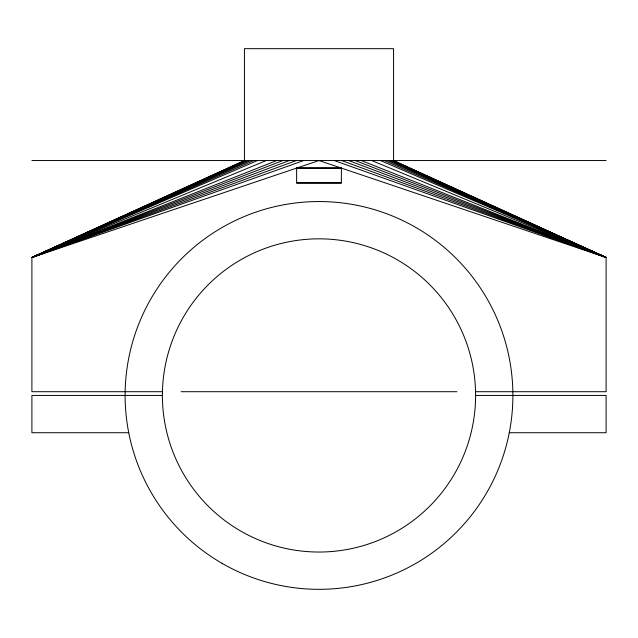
<?xml version="1.0" encoding="UTF-8"?>
<svg xmlns="http://www.w3.org/2000/svg" width="638" height="638" viewBox="0 0 638 638"><rect width="100%" height="100%" fill="white"/><g stroke="black" fill="none" stroke-linecap="round" stroke-linejoin="round"><path stroke-width="0.96" d="M162.443 391.708L31.9 391.708L31.9 257.481L244.426 160.537L244.426 48.679L393.574 48.679L393.574 160.537L606.1 257.481L606.1 391.708L475.557 391.708M393.175 160.537L606.1 257.481L319 160.537L31.9 257.481L244.825 160.537M303.72 160.537L31.9 257.481L246.013 160.537M296.383 160.537L31.9 257.481L247.943 160.537M289.381 160.537L31.9 257.481L250.559 160.537M282.817 160.537L31.9 257.481L253.796 160.537M276.748 160.537L31.9 257.481L257.553 160.537M31.9 257.481L266.269 160.537M31.9 160.537L606.1 160.537M296.63 168.089L341.37 168.089M296.63 182.907L341.37 182.907M181.096 391.708L456.904 391.708M162.403 395.432L31.9 395.432L31.9 432.724L128.732 432.724M475.597 395.432A156.597 156.597 0 0 0 240.701 259.818A156.597 156.597 0 0 0 240.701 531.055A156.597 156.597 0 0 0 475.597 395.432L606.1 395.432L606.1 432.724L509.268 432.724M334.28 160.537L606.1 257.481L391.987 160.537M341.617 160.537L606.1 257.481L390.057 160.537M348.619 160.537L606.1 257.481L387.433 160.537M355.183 160.537L606.1 257.481L384.204 160.537M361.252 160.537L606.1 257.481L380.447 160.537M371.731 160.537L606.1 257.481M341.37 167.993L296.63 167.993L296.63 183.002L341.37 183.002L341.37 167.993M222.056 563.346A193.888 193.888 0 0 0 512.888 395.432A193.888 193.888 0 0 0 222.056 227.527A193.888 193.888 0 0 0 222.056 563.346"/></g></svg>
